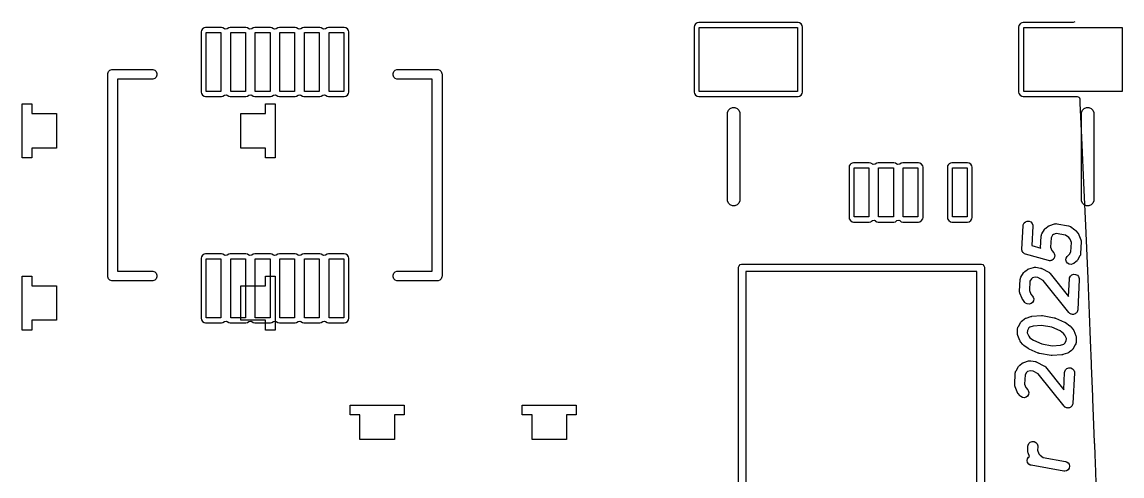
# Model space of a CAD drawing. Extents: x 121.6 to 171.8, y -137.8 to -68.
# Drawn here: x 149.42 to 171.8, y -107.86 to -98.64 of the extents above; entities that cross this region are included whole.
import ezdxf

# ---------------------------------------------------------------- set-up
doc = ezdxf.new("R2010")
doc.units = 0
doc.layers.add('BLACK', color=7, linetype='CONTINUOUS')

msp = doc.modelspace()

# ---------------------------------------------------------------- linework, layer by layer
at = {"layer": 'BLACK', "linetype": 'CONTINUOUS'}
for p, q in [((163.137351, -98.668585), (163.126102, -98.676102)), ((163.160006, -98.653447), (163.137351, -98.668585)), ((163.189904, -98.647501), (163.160006, -98.653447)), ((163.189908, -98.6475), (163.189904, -98.647501)), ((165.21009, -98.6475), (163.189908, -98.6475)), ((165.210095, -98.6475), (165.21009, -98.6475)), ((165.239993, -98.653447), (165.210095, -98.6475)), ((165.273898, -98.676102), (165.239993, -98.653447)), ((169.737351, -98.668585), (169.726102, -98.676102)), ((169.760006, -98.653447), (169.737351, -98.668585)), ((169.789904, -98.647501), (169.760006, -98.653447)), ((169.789908, -98.6475), (169.789904, -98.647501)), ((170.804788, -98.6475), (169.789908, -98.6475)), ((170.807585, -98.647422), (170.804788, -98.6475)), ((170.842065, -98.630823), (170.807585, -98.647422)), ((153.073447, -98.810007), (153.0675, -98.839905)), ((153.0675, -98.839905), (153.0675, -98.839906)), ((153.0675, -98.839906), (153.0675, -98.839908)), ((153.0675, -98.839908), (153.0675, -100.060091)), ((153.096102, -98.776102), (153.073447, -98.810007)), ((153.107351, -98.768585), (153.096102, -98.776102)), ((153.130006, -98.753447), (153.107351, -98.768585)), ((153.159904, -98.747501), (153.130006, -98.753447)), ((153.159908, -98.7475), (153.159904, -98.747501)), ((153.48009, -98.7475), (153.159908, -98.7475)), ((153.17, -100.05), (153.17, -98.85)), ((153.17, -98.85), (153.47, -98.85)), ((153.47, -98.85), (153.47, -100.05)), ((153.480095, -98.7475), (153.48009, -98.7475)), ((153.509993, -98.753447), (153.480095, -98.7475)), ((153.54222, -98.774981), (153.509993, -98.753447)), ((153.560245, -98.782447), (153.54222, -98.774981)), ((153.597778, -98.774981), (153.560245, -98.782447)), ((153.630004, -98.753447), (153.597778, -98.774981)), ((153.659904, -98.747501), (153.630004, -98.753447)), ((153.659908, -98.7475), (153.659904, -98.747501)), ((153.98009, -98.7475), (153.659908, -98.7475)), ((153.67, -100.05), (153.67, -98.85)), ((153.67, -98.85), (153.97, -98.85)), ((153.97, -98.85), (153.97, -100.05)), ((153.980095, -98.7475), (153.98009, -98.7475)), ((154.009993, -98.753447), (153.980095, -98.7475)), ((154.04222, -98.774981), (154.009993, -98.753447)), ((154.060245, -98.782447), (154.04222, -98.774981)), ((154.097778, -98.774981), (154.060245, -98.782447)), ((154.130004, -98.753447), (154.097778, -98.774981)), ((154.159904, -98.747501), (154.130004, -98.753447)), ((154.159908, -98.7475), (154.159904, -98.747501)), ((154.48009, -98.7475), (154.159908, -98.7475)), ((154.17, -100.05), (154.17, -98.85)), ((154.17, -98.85), (154.47, -98.85)), ((154.47, -98.85), (154.47, -100.05)), ((154.480095, -98.7475), (154.48009, -98.7475)), ((154.509993, -98.753447), (154.480095, -98.7475)), ((154.54222, -98.774981), (154.509993, -98.753447)), ((154.560245, -98.782447), (154.54222, -98.774981)), ((154.597778, -98.774981), (154.560245, -98.782447)), ((154.630004, -98.753447), (154.597778, -98.774981)), ((154.659904, -98.747501), (154.630004, -98.753447)), ((154.659908, -98.7475), (154.659904, -98.747501)), ((154.98009, -98.7475), (154.659908, -98.7475)), ((154.67, -100.05), (154.67, -98.85)), ((154.67, -98.85), (154.97, -98.85)), ((154.97, -98.85), (154.97, -100.05)), ((154.980095, -98.7475), (154.98009, -98.7475)), ((155.009993, -98.753447), (154.980095, -98.7475)), ((155.04222, -98.774981), (155.009993, -98.753447)), ((155.060245, -98.782447), (155.04222, -98.774981)), ((155.097778, -98.774981), (155.060245, -98.782447)), ((155.130004, -98.753447), (155.097778, -98.774981)), ((155.159904, -98.747501), (155.130004, -98.753447)), ((155.159908, -98.7475), (155.159904, -98.747501)), ((155.48009, -98.7475), (155.159908, -98.7475)), ((155.17, -100.05), (155.17, -98.85)), ((155.17, -98.85), (155.47, -98.85)), ((155.47, -98.85), (155.47, -100.05)), ((155.480095, -98.7475), (155.48009, -98.7475)), ((155.509993, -98.753447), (155.480095, -98.7475)), ((155.54222, -98.774981), (155.509993, -98.753447)), ((155.560245, -98.782447), (155.54222, -98.774981)), ((155.597778, -98.774981), (155.560245, -98.782447)), ((155.630004, -98.753447), (155.597778, -98.774981)), ((155.659904, -98.747501), (155.630004, -98.753447)), ((155.659908, -98.7475), (155.659904, -98.747501)), ((155.98009, -98.7475), (155.659908, -98.7475)), ((155.67, -100.05), (155.67, -98.85)), ((155.67, -98.85), (155.97, -98.85)), ((155.97, -98.85), (155.97, -100.05)), ((155.980095, -98.7475), (155.98009, -98.7475)), ((156.009993, -98.753447), (155.980095, -98.7475)), ((156.043898, -98.776102), (156.009993, -98.753447)), ((156.066553, -98.810007), (156.043898, -98.776102)), ((156.072499, -98.839906), (156.066553, -98.810007)), ((156.0725, -100.060095), (156.072499, -98.839906)), ((163.103447, -98.710007), (163.0975, -98.739905)), ((163.0975, -98.739905), (163.0975, -98.739906)), ((163.0975, -98.739906), (163.0975, -98.739908)), ((163.0975, -98.739908), (163.0975, -100.060091)), ((163.126102, -98.676102), (163.103447, -98.710007)), ((163.2, -100.05), (163.2, -98.75)), ((163.2, -98.75), (165.2, -98.75)), ((165.2, -98.75), (165.2, -100.05)), ((165.296553, -98.710007), (165.273898, -98.676102)), ((165.302499, -98.739906), (165.296553, -98.710007)), ((165.3025, -100.060095), (165.302499, -98.739906)), ((169.703447, -98.710007), (169.6975, -98.739905)), ((169.6975, -98.739905), (169.6975, -98.739906)), ((169.6975, -98.739906), (169.6975, -98.739908)), ((169.6975, -98.739908), (169.6975, -100.060091)), ((169.726102, -98.676102), (169.703447, -98.710007)), ((169.8, -100.05), (169.8, -98.75)), ((169.8, -98.75), (171.8, -98.75)), ((171.8, -98.75), (171.8, -100.05)), ((151.17, -99.75), (151.171921, -99.730491)), ((151.17, -103.8), (151.17, -99.75)), ((151.171921, -99.680491), (151.186853, -99.644443)), ((151.171921, -99.719509), (151.171921, -99.680491)), ((151.174195, -99.725), (151.171921, -99.719509)), ((151.171921, -99.730491), (151.174195, -99.725)), ((151.186853, -99.644443), (151.214443, -99.616853)), ((151.214443, -99.616853), (151.250491, -99.601921)), ((151.250491, -99.601921), (151.27, -99.6)), ((151.27, -99.6), (152.07, -99.6)), ((152.07, -99.6), (152.089509, -99.601921)), ((152.089509, -99.601921), (152.125557, -99.616853)), ((152.125557, -99.783147), (152.089509, -99.798079)), ((152.125557, -99.616853), (152.153147, -99.644443)), ((152.153147, -99.755557), (152.125557, -99.783147)), ((152.153147, -99.644443), (152.168079, -99.680491)), ((152.168079, -99.719509), (152.153147, -99.755557)), ((152.168079, -99.680491), (152.168079, -99.719509)), ((156.971921, -99.680491), (156.986853, -99.644443)), ((156.971921, -99.719509), (156.971921, -99.680491)), ((156.986853, -99.755557), (156.971921, -99.719509)), ((156.986853, -99.644443), (157.014443, -99.616853)), ((157.014443, -99.783147), (156.986853, -99.755557)), ((157.014443, -99.616853), (157.050491, -99.601921)), ((157.050491, -99.798079), (157.014443, -99.783147)), ((157.050491, -99.601921), (157.07, -99.6)), ((157.07, -99.6), (157.87, -99.6)), ((157.87, -99.6), (157.889509, -99.601921)), ((157.889509, -99.601921), (157.925557, -99.616853)), ((157.925557, -99.616853), (157.953147, -99.644443)), ((157.953147, -99.644443), (157.968079, -99.680491)), ((157.968079, -99.680491), (157.97, -99.7)), ((157.97, -99.7), (157.97, -103.8)), ((152.07, -99.8), (151.37, -99.8)), ((151.37, -99.8), (151.37, -103.7)), ((152.089509, -99.798079), (152.07, -99.8)), ((157.07, -99.8), (157.050491, -99.798079)), ((157.77, -99.8), (157.07, -99.8)), ((157.77, -103.7), (157.77, -99.8)), ((153.0675, -100.060091), (153.067501, -100.060094)), ((153.067501, -100.060094), (153.073447, -100.089993)), ((153.073447, -100.089993), (153.096102, -100.123898)), ((153.096102, -100.123898), (153.130007, -100.146553)), ((153.130007, -100.146553), (153.159905, -100.1525)), ((153.159905, -100.1525), (153.480094, -100.152499)), ((153.47, -100.05), (153.17, -100.05)), ((153.480094, -100.152499), (153.509993, -100.146553)), ((153.509993, -100.146553), (153.542222, -100.125017)), ((153.542222, -100.125017), (153.579753, -100.117551)), ((153.579753, -100.117551), (153.597776, -100.125017)), ((153.597776, -100.125017), (153.630007, -100.146553)), ((153.630007, -100.146553), (153.659905, -100.1525)), ((153.659905, -100.1525), (153.980094, -100.152499)), ((153.97, -100.05), (153.67, -100.05)), ((153.980094, -100.152499), (154.009993, -100.146553)), ((154.009993, -100.146553), (154.042222, -100.125017)), ((154.042222, -100.125017), (154.079753, -100.117551)), ((154.079753, -100.117551), (154.097776, -100.125017)), ((154.097776, -100.125017), (154.130007, -100.146553)), ((154.130007, -100.146553), (154.159905, -100.1525)), ((154.159905, -100.1525), (154.480094, -100.152499)), ((154.47, -100.05), (154.17, -100.05)), ((154.480094, -100.152499), (154.509993, -100.146553)), ((154.509993, -100.146553), (154.542222, -100.125017)), ((154.542222, -100.125017), (154.579753, -100.117551)), ((154.579753, -100.117551), (154.597776, -100.125017)), ((154.597776, -100.125017), (154.630007, -100.146553)), ((154.630007, -100.146553), (154.659905, -100.1525)), ((154.659905, -100.1525), (154.980094, -100.152499)), ((154.97, -100.05), (154.67, -100.05)), ((154.980094, -100.152499), (155.009993, -100.146553)), ((155.009993, -100.146553), (155.042222, -100.125017)), ((155.042222, -100.125017), (155.079753, -100.117551)), ((155.079753, -100.117551), (155.097776, -100.125017)), ((155.097776, -100.125017), (155.130007, -100.146553)), ((155.130007, -100.146553), (155.159905, -100.1525)), ((155.159905, -100.1525), (155.480094, -100.152499)), ((155.47, -100.05), (155.17, -100.05)), ((155.480094, -100.152499), (155.509993, -100.146553)), ((155.509993, -100.146553), (155.542222, -100.125017)), ((155.542222, -100.125017), (155.579753, -100.117551)), ((155.579753, -100.117551), (155.597776, -100.125017)), ((155.597776, -100.125017), (155.630007, -100.146553)), ((155.630007, -100.146553), (155.659905, -100.1525)), ((155.659905, -100.1525), (155.980094, -100.152499)), ((155.97, -100.05), (155.67, -100.05)), ((155.980094, -100.152499), (156.009993, -100.146553)), ((156.009993, -100.146553), (156.043898, -100.123898)), ((156.043898, -100.123898), (156.066553, -100.089993)), ((156.066553, -100.089993), (156.0725, -100.060095)), ((163.0975, -100.060091), (163.097501, -100.060094)), ((163.097501, -100.060094), (163.103447, -100.089993)), ((163.103447, -100.089993), (163.126102, -100.123898)), ((163.126102, -100.123898), (163.160007, -100.146553)), ((163.160007, -100.146553), (163.189905, -100.1525)), ((163.189905, -100.1525), (165.210094, -100.152499)), ((165.2, -100.05), (163.2, -100.05)), ((165.210094, -100.152499), (165.239993, -100.146553)), ((165.239993, -100.146553), (165.273898, -100.123898)), ((165.273898, -100.123898), (165.296553, -100.089993)), ((165.296553, -100.089993), (165.3025, -100.060095)), ((169.6975, -100.060091), (169.697501, -100.060094)), ((169.697501, -100.060094), (169.703447, -100.089993)), ((169.703447, -100.089993), (169.726102, -100.123898)), ((169.726102, -100.123898), (169.760007, -100.146553)), ((169.760007, -100.146553), (169.789905, -100.1525)), ((169.789905, -100.1525), (170.890249, -100.152499)), ((171.8, -100.05), (169.8, -100.05)), ((170.890249, -100.152499), (170.906825, -100.159365)), ((170.906825, -100.159365), (170.923749, -100.165381)), ((170.923749, -100.165381), (170.924338, -100.166619)), ((170.924338, -100.166619), (170.925604, -100.167144)), ((170.925604, -100.167144), (170.940184, -100.199941)), ((170.940184, -100.199941), (170.944559, -100.285334)), ((149.425, -101.4), (149.425, -100.3)), ((149.425, -100.3), (149.625, -100.3)), ((149.625, -100.3), (149.625, -100.5)), ((154.375, -100.5), (154.375, -100.3)), ((154.375, -100.3), (154.575, -100.3)), ((154.575, -100.3), (154.575, -101.4)), ((163.775439, -100.474224), (163.794402, -100.428443)), ((163.794402, -100.428443), (163.829442, -100.393403)), ((163.829442, -100.393403), (163.875223, -100.37444)), ((163.875223, -100.37444), (163.924775, -100.37444)), ((163.924775, -100.37444), (163.970556, -100.393403)), ((163.970556, -100.393403), (164.005596, -100.428443)), ((164.005596, -100.428443), (164.024559, -100.474224)), ((170.944559, -100.285334), (170.944565, -100.285462)), ((170.944565, -100.285462), (170.978577, -100.984595)), ((170.975439, -100.474224), (170.994402, -100.428443)), ((170.994402, -100.428443), (171.029442, -100.393403)), ((171.029442, -100.393403), (171.075223, -100.37444)), ((171.075223, -100.37444), (171.124775, -100.37444)), ((171.124775, -100.37444), (171.170556, -100.393403)), ((171.170556, -100.393403), (171.205596, -100.428443)), ((171.205596, -100.428443), (171.224559, -100.474224)), ((149.625, -100.5), (150.125, -100.5)), ((150.125, -100.5), (150.125, -101.2)), ((153.875, -101.2), (153.875, -100.5)), ((153.875, -100.5), (154.375, -100.5)), ((163.772999, -100.499), (163.775439, -100.474224)), ((163.772999, -102.247), (163.772999, -100.499)), ((164.024559, -100.474224), (164.026999, -100.499)), ((164.026999, -100.499), (164.026999, -102.247)), ((170.972999, -100.499), (170.975439, -100.474224)), ((170.973, -102.247), (170.972999, -100.499)), ((171.224559, -100.474224), (171.226999, -100.499)), ((171.226999, -100.499), (171.227, -102.247)), ((170.978577, -100.984595), (170.978585, -100.984773)), ((170.978585, -100.984773), (171.026874, -102.055935)), ((150.125, -101.2), (149.625, -101.2)), ((149.625, -101.2), (149.625, -101.4)), ((154.375, -101.2), (153.875, -101.2)), ((154.375, -101.4), (154.375, -101.2)), ((149.625, -101.4), (149.425, -101.4)), ((154.575, -101.4), (154.375, -101.4)), ((166.253447, -101.560007), (166.2475, -101.589905)), ((166.271789, -101.532556), (166.253447, -101.560007)), ((166.276101, -101.526103), (166.271789, -101.532556)), ((166.276104, -101.526101), (166.276101, -101.526103)), ((166.287351, -101.518585), (166.276104, -101.526101)), ((166.310006, -101.503447), (166.287351, -101.518585)), ((166.339904, -101.497501), (166.310006, -101.503447)), ((166.339908, -101.4975), (166.339904, -101.497501)), ((166.66009, -101.4975), (166.339908, -101.4975)), ((166.660095, -101.4975), (166.66009, -101.4975)), ((166.689993, -101.503447), (166.660095, -101.4975)), ((166.717571, -101.521874), (166.689993, -101.503447)), ((166.722222, -101.524982), (166.717571, -101.521874)), ((166.740246, -101.532447), (166.722222, -101.524982)), ((166.777779, -101.524981), (166.740246, -101.532447)), ((166.810003, -101.503448), (166.777779, -101.524981)), ((166.839903, -101.497502), (166.810003, -101.503448)), ((166.839907, -101.497501), (166.839903, -101.497502)), ((167.160089, -101.497501), (166.839907, -101.497501)), ((167.160094, -101.497501), (167.160089, -101.497501)), ((167.189992, -101.503448), (167.160094, -101.497501)), ((167.222218, -101.524981), (167.189992, -101.503448)), ((167.222219, -101.524982), (167.222218, -101.524981)), ((167.240244, -101.532448), (167.222219, -101.524982)), ((167.277777, -101.524982), (167.240244, -101.532448)), ((167.310004, -101.503447), (167.277777, -101.524982)), ((167.339904, -101.497501), (167.310004, -101.503447)), ((167.339908, -101.4975), (167.339904, -101.497501)), ((167.66009, -101.4975), (167.339908, -101.4975)), ((167.660095, -101.4975), (167.66009, -101.4975)), ((167.689993, -101.503447), (167.660095, -101.4975)), ((167.723898, -101.526102), (167.689993, -101.503447)), ((167.746553, -101.560007), (167.723898, -101.526102)), ((167.752499, -101.589905), (167.746553, -101.560007)), ((168.253447, -101.560007), (168.2475, -101.589905)), ((168.271789, -101.532556), (168.253447, -101.560007)), ((168.276101, -101.526103), (168.271789, -101.532556)), ((168.276104, -101.526101), (168.276101, -101.526103)), ((168.287351, -101.518585), (168.276104, -101.526101)), ((168.310006, -101.503447), (168.287351, -101.518585)), ((168.339904, -101.497501), (168.310006, -101.503447)), ((168.339908, -101.4975), (168.339904, -101.497501)), ((168.66009, -101.4975), (168.339908, -101.4975)), ((168.660095, -101.4975), (168.66009, -101.4975)), ((168.689993, -101.503447), (168.660095, -101.4975)), ((168.723898, -101.526102), (168.689993, -101.503447)), ((168.746553, -101.560007), (168.723898, -101.526102)), ((168.752499, -101.589906), (168.746553, -101.560007)), ((166.2475, -101.589905), (166.2475, -101.589906)), ((166.2475, -101.589906), (166.2475, -101.589908)), ((166.2475, -101.589908), (166.2475, -102.610091)), ((166.35, -102.6), (166.35, -101.6)), ((166.35, -101.6), (166.65, -101.6)), ((166.65, -101.6), (166.65, -102.6)), ((166.849999, -102.600001), (166.849999, -101.600001)), ((166.849999, -101.600001), (167.149999, -101.600001)), ((167.149999, -101.600001), (167.149999, -102.600001)), ((167.35, -102.6), (167.35, -101.6)), ((167.35, -101.6), (167.65, -101.6)), ((167.65, -101.6), (167.65, -102.6)), ((167.752499, -101.589906), (167.752499, -101.589905)), ((167.7525, -102.610095), (167.752499, -101.589906)), ((168.2475, -101.589905), (168.2475, -101.589906)), ((168.2475, -101.589906), (168.2475, -101.589908)), ((168.2475, -101.589908), (168.2475, -102.610091)), ((168.35, -102.6), (168.35, -101.6)), ((168.35, -101.6), (168.65, -101.6)), ((168.65, -101.6), (168.65, -102.6)), ((168.7525, -102.610095), (168.752499, -101.589906)), ((163.775439, -102.271776), (163.772999, -102.247)), ((164.026999, -102.247), (164.024559, -102.271776)), ((170.97544, -102.271776), (170.973, -102.247)), ((171.026874, -102.055935), (171.026875, -102.056022)), ((171.026875, -102.056022), (171.026878, -102.056022)), ((171.026878, -102.056022), (171.058088, -102.775735)), ((171.227, -102.247), (171.22456, -102.271776)), ((163.794402, -102.317557), (163.775439, -102.271776)), ((163.829442, -102.352597), (163.794402, -102.317557)), ((163.875223, -102.37156), (163.829442, -102.352597)), ((163.924775, -102.37156), (163.875223, -102.37156)), ((163.970556, -102.352597), (163.924775, -102.37156)), ((164.005596, -102.317557), (163.970556, -102.352597)), ((164.024559, -102.271776), (164.005596, -102.317557)), ((170.994403, -102.317557), (170.97544, -102.271776)), ((171.029443, -102.352597), (170.994403, -102.317557)), ((171.075224, -102.37156), (171.029443, -102.352597)), ((171.124776, -102.37156), (171.075224, -102.37156)), ((171.170557, -102.352597), (171.124776, -102.37156)), ((171.205597, -102.317557), (171.170557, -102.352597)), ((171.22456, -102.271776), (171.205597, -102.317557)), ((166.2475, -102.610091), (166.247501, -102.610094)), ((166.247501, -102.610094), (166.253447, -102.639993)), ((166.253447, -102.639993), (166.276102, -102.673898)), ((166.276102, -102.673898), (166.310007, -102.696553)), ((166.310007, -102.696553), (166.339905, -102.7025)), ((166.65, -102.6), (166.35, -102.6)), ((166.660094, -102.702499), (166.689993, -102.696553)), ((166.689993, -102.696553), (166.689994, -102.696552)), ((166.689994, -102.696552), (166.689995, -102.696552)), ((166.689995, -102.696552), (166.702085, -102.688472)), ((166.702085, -102.688472), (166.722219, -102.675019)), ((166.722219, -102.675019), (166.759751, -102.667552)), ((166.759751, -102.667552), (166.777777, -102.675019)), ((166.777777, -102.675019), (166.78104, -102.677199)), ((166.78104, -102.677199), (166.810006, -102.696554)), ((166.810006, -102.696554), (166.839904, -102.702501)), ((167.149999, -102.600001), (166.849999, -102.600001)), ((167.160093, -102.7025), (167.189992, -102.696554)), ((167.189992, -102.696554), (167.189993, -102.696553)), ((167.189993, -102.696553), (167.189994, -102.696553)), ((167.189994, -102.696553), (167.222219, -102.67502)), ((167.222219, -102.67502), (167.222221, -102.675018)), ((167.222221, -102.675018), (167.259753, -102.667551)), ((167.259753, -102.667551), (167.277776, -102.675017)), ((167.277776, -102.675017), (167.310007, -102.696553)), ((167.310007, -102.696553), (167.339905, -102.7025)), ((167.65, -102.6), (167.35, -102.6)), ((167.660094, -102.702499), (167.689993, -102.696553)), ((167.689993, -102.696553), (167.723898, -102.673898)), ((167.723898, -102.673898), (167.746553, -102.639993)), ((167.746553, -102.639993), (167.7525, -102.610095)), ((168.2475, -102.610091), (168.247501, -102.610094)), ((168.247501, -102.610094), (168.253447, -102.639993)), ((168.253447, -102.639993), (168.276102, -102.673898)), ((168.276102, -102.673898), (168.310007, -102.696553)), ((168.310007, -102.696553), (168.339905, -102.7025)), ((168.65, -102.6), (168.35, -102.6)), ((168.660094, -102.702499), (168.689993, -102.696553)), ((168.689993, -102.696553), (168.723898, -102.673898)), ((168.723898, -102.673898), (168.746553, -102.639993)), ((168.746553, -102.639993), (168.7525, -102.610095)), ((169.80699, -102.722445), (169.835986, -102.696337)), ((169.835986, -102.696337), (169.872766, -102.683312)), ((169.872766, -102.683312), (169.91173, -102.685354)), ((169.91173, -102.685354), (169.946947, -102.702152)), ((166.339905, -102.7025), (166.660094, -102.702499)), ((166.839904, -102.702501), (167.160093, -102.7025)), ((167.339905, -102.7025), (167.660094, -102.702499)), ((168.339905, -102.7025), (168.660094, -102.702499)), ((169.76233, -103.252582), (169.787252, -102.777044)), ((169.787252, -102.777044), (169.790191, -102.757662)), ((169.790191, -102.757662), (169.80699, -102.722445)), ((169.946947, -102.702152), (169.973056, -102.731148)), ((169.986978, -102.787511), (169.966242, -103.183159)), ((169.973056, -102.731148), (169.986081, -102.767928)), ((169.986081, -102.767928), (169.986978, -102.787511)), ((170.171925, -102.940818), (170.224152, -102.854147)), ((170.224152, -102.854147), (170.232867, -102.842452)), ((170.232867, -102.842452), (170.233834, -102.840731)), ((170.233834, -102.840731), (170.234943, -102.839666)), ((170.234943, -102.839666), (170.235866, -102.838429)), ((170.235866, -102.838429), (170.237459, -102.837252)), ((170.237459, -102.837252), (170.247981, -102.82716)), ((170.247981, -102.82716), (170.297715, -102.788042)), ((170.297715, -102.788042), (170.309784, -102.780333)), ((170.309784, -102.780333), (170.311352, -102.779016)), ((170.311352, -102.779016), (170.312857, -102.778371)), ((170.312857, -102.778371), (170.314236, -102.777491)), ((170.314236, -102.777491), (170.316205, -102.776937)), ((170.316205, -102.776937), (170.329373, -102.7713)), ((170.329373, -102.7713), (170.426351, -102.740619)), ((170.426351, -102.740619), (170.44553, -102.736565)), ((170.44553, -102.736565), (170.450087, -102.736959)), ((170.450087, -102.736959), (170.454551, -102.73598)), ((170.454551, -102.73598), (170.474094, -102.737518)), ((170.474094, -102.737518), (170.710305, -102.7797)), ((170.710305, -102.7797), (170.729172, -102.785021)), ((170.729172, -102.785021), (170.730947, -102.786157)), ((170.730947, -102.786157), (170.733009, -102.786615)), ((170.733009, -102.786615), (170.75009, -102.796233)), ((170.75009, -102.796233), (170.842083, -102.86066)), ((170.842083, -102.86066), (170.847099, -102.864964)), ((170.847099, -102.864964), (170.849153, -102.866096)), ((170.849153, -102.866096), (170.852894, -102.869936)), ((170.852894, -102.869936), (170.856961, -102.873425)), ((170.856961, -102.873425), (170.858219, -102.875401)), ((170.858219, -102.875401), (170.862833, -102.880136)), ((170.862833, -102.880136), (170.907583, -102.936126)), ((171.058088, -102.775735), (171.058092, -102.775839)), ((171.058092, -102.775839), (171.102601, -103.853953)), ((170.145252, -103.224966), (170.157713, -102.987198)), ((170.157713, -102.987198), (170.160652, -102.967816)), ((170.160652, -102.967816), (170.162768, -102.963378)), ((170.162768, -102.963378), (170.163501, -102.95852)), ((170.163501, -102.95852), (170.171925, -102.940818)), ((170.35613, -103.02263), (170.346147, -103.213111)), ((170.38601, -102.973045), (170.35613, -103.02263)), ((170.407054, -102.956493), (170.38601, -102.973045)), ((170.463186, -102.938734), (170.407054, -102.956493)), ((170.653429, -102.972707), (170.463186, -102.938734)), ((170.715578, -103.016233), (170.653429, -102.972707)), ((170.742337, -103.049714), (170.715578, -103.016233)), ((170.770693, -103.119192), (170.742337, -103.049714)), ((170.76071, -103.309673), (170.770693, -103.119192)), ((170.907583, -102.936126), (170.911241, -102.941756)), ((170.911241, -102.941756), (170.912904, -102.943437)), ((170.912904, -102.943437), (170.915377, -102.948122)), ((170.915377, -102.948122), (170.918263, -102.952565)), ((170.918263, -102.952565), (170.918919, -102.954835)), ((170.918919, -102.954835), (170.922054, -102.960774)), ((170.922054, -102.960774), (170.964312, -103.064318)), ((170.971589, -103.107338), (170.959128, -103.345107)), ((170.964312, -103.064318), (170.969905, -103.083106)), ((170.969905, -103.083106), (170.969892, -103.085497)), ((170.969892, -103.085497), (170.970692, -103.087755)), ((170.970692, -103.087755), (170.971589, -103.107338)), ((153.107351, -103.368585), (153.096102, -103.376102)), ((153.130006, -103.353447), (153.107351, -103.368585)), ((153.159904, -103.347501), (153.130006, -103.353447)), ((153.159908, -103.3475), (153.159904, -103.347501)), ((153.48009, -103.3475), (153.159908, -103.3475)), ((153.480095, -103.3475), (153.48009, -103.3475)), ((153.509993, -103.353447), (153.480095, -103.3475)), ((153.54222, -103.374981), (153.509993, -103.353447)), ((153.630004, -103.353447), (153.597778, -103.374981)), ((153.659904, -103.347501), (153.630004, -103.353447)), ((153.659908, -103.3475), (153.659904, -103.347501)), ((153.98009, -103.3475), (153.659908, -103.3475)), ((153.980095, -103.3475), (153.98009, -103.3475)), ((154.009993, -103.353447), (153.980095, -103.3475)), ((154.04222, -103.374981), (154.009993, -103.353447)), ((154.130004, -103.353447), (154.097778, -103.374981)), ((154.159904, -103.347501), (154.130004, -103.353447)), ((154.159908, -103.3475), (154.159904, -103.347501)), ((154.48009, -103.3475), (154.159908, -103.3475)), ((154.480095, -103.3475), (154.48009, -103.3475)), ((154.509993, -103.353447), (154.480095, -103.3475)), ((154.54222, -103.374981), (154.509993, -103.353447)), ((154.630004, -103.353447), (154.597778, -103.374981)), ((154.659904, -103.347501), (154.630004, -103.353447)), ((154.659908, -103.3475), (154.659904, -103.347501)), ((154.98009, -103.3475), (154.659908, -103.3475)), ((154.980095, -103.3475), (154.98009, -103.3475)), ((155.009993, -103.353447), (154.980095, -103.3475)), ((155.04222, -103.374981), (155.009993, -103.353447)), ((155.130004, -103.353447), (155.097778, -103.374981)), ((155.159904, -103.347501), (155.130004, -103.353447)), ((155.159908, -103.3475), (155.159904, -103.347501)), ((155.48009, -103.3475), (155.159908, -103.3475)), ((155.480095, -103.3475), (155.48009, -103.3475)), ((155.509993, -103.353447), (155.480095, -103.3475)), ((155.54222, -103.374981), (155.509993, -103.353447)), ((155.630004, -103.353447), (155.597778, -103.374981)), ((155.659904, -103.347501), (155.630004, -103.353447)), ((155.659908, -103.3475), (155.659904, -103.347501)), ((155.98009, -103.3475), (155.659908, -103.3475)), ((155.980095, -103.3475), (155.98009, -103.3475)), ((156.009993, -103.353447), (155.980095, -103.3475)), ((156.043898, -103.376102), (156.009993, -103.353447)), ((169.763227, -103.272165), (169.76233, -103.252582)), ((169.766102, -103.280285), (169.763227, -103.272165)), ((169.767125, -103.288833), (169.766102, -103.280285)), ((169.772551, -103.298495), (169.767125, -103.288833)), ((169.776252, -103.308945), (169.772551, -103.298495)), ((169.782013, -103.315343), (169.776252, -103.308945)), ((169.786231, -103.322853), (169.782013, -103.315343)), ((169.794946, -103.329706), (169.786231, -103.322853)), ((169.802361, -103.337941), (169.794946, -103.329706)), ((169.81013, -103.341647), (169.802361, -103.337941)), ((169.816902, -103.346972), (169.81013, -103.341647)), ((169.835166, -103.354094), (169.816902, -103.346972)), ((170.305096, -103.486012), (169.835166, -103.354094)), ((169.966242, -103.183159), (170.145643, -103.23352)), ((170.145643, -103.23352), (170.145252, -103.224966)), ((170.346147, -103.213111), (170.374503, -103.282589)), ((170.374503, -103.282589), (170.410238, -103.3273)), ((170.410238, -103.3273), (170.420918, -103.343739)), ((170.420918, -103.343739), (170.423189, -103.351592)), ((170.423189, -103.351592), (170.427191, -103.358717)), ((170.427191, -103.358717), (170.428559, -103.370155)), ((170.428559, -103.370155), (170.43176, -103.381221)), ((170.695482, -103.387062), (170.730831, -103.359258)), ((170.730831, -103.359258), (170.76071, -103.309673)), ((170.954072, -103.368925), (170.95334, -103.373784)), ((170.956189, -103.364488), (170.954072, -103.368925)), ((170.959128, -103.345107), (170.956189, -103.364488)), ((153.073447, -103.410007), (153.0675, -103.439905)), ((153.0675, -103.439905), (153.0675, -103.439906)), ((153.0675, -103.439906), (153.0675, -103.439908)), ((153.0675, -103.439908), (153.0675, -104.660091)), ((153.096102, -103.376102), (153.073447, -103.410007)), ((153.17, -104.65), (153.17, -103.45)), ((153.17, -103.45), (153.47, -103.45)), ((153.47, -103.45), (153.47, -104.65)), ((153.560245, -103.382447), (153.54222, -103.374981)), ((153.597778, -103.374981), (153.560245, -103.382447)), ((153.67, -104.65), (153.67, -103.45)), ((153.67, -103.45), (153.97, -103.45)), ((153.97, -103.45), (153.97, -104.65)), ((154.060245, -103.382447), (154.04222, -103.374981)), ((154.097778, -103.374981), (154.060245, -103.382447)), ((154.17, -104.65), (154.17, -103.45)), ((154.17, -103.45), (154.47, -103.45)), ((154.47, -103.45), (154.47, -104.65)), ((154.560245, -103.382447), (154.54222, -103.374981)), ((154.597778, -103.374981), (154.560245, -103.382447)), ((154.67, -104.65), (154.67, -103.45)), ((154.67, -103.45), (154.97, -103.45)), ((154.97, -103.45), (154.97, -104.65)), ((155.060245, -103.382447), (155.04222, -103.374981)), ((155.097778, -103.374981), (155.060245, -103.382447)), ((155.17, -104.65), (155.17, -103.45)), ((155.17, -103.45), (155.47, -103.45)), ((155.47, -103.45), (155.47, -104.65)), ((155.560245, -103.382447), (155.54222, -103.374981)), ((155.597778, -103.374981), (155.560245, -103.382447)), ((155.67, -104.65), (155.67, -103.45)), ((155.67, -103.45), (155.97, -103.45)), ((155.97, -103.45), (155.97, -104.65)), ((156.066553, -103.410007), (156.043898, -103.376102)), ((156.072499, -103.439906), (156.066553, -103.410007)), ((156.0725, -104.660095), (156.072499, -103.439906)), ((163.999564, -103.617535), (164.010942, -103.590067)), ((164.010942, -103.590067), (164.031966, -103.569043)), ((164.031966, -103.569043), (164.059434, -103.557665)), ((164.059434, -103.557665), (164.0743, -103.556201)), ((164.0743, -103.556201), (168.9257, -103.556201)), ((168.9257, -103.556201), (168.940566, -103.557665)), ((168.940566, -103.557665), (168.968034, -103.569043)), ((168.968034, -103.569043), (168.989058, -103.590067)), ((168.989058, -103.590067), (169.000436, -103.617535)), ((170.324398, -103.489436), (170.305096, -103.486012)), ((170.332516, -103.488464), (170.324398, -103.489436)), ((170.340636, -103.489371), (170.332516, -103.488464)), ((170.351701, -103.48617), (170.340636, -103.489371)), ((170.36314, -103.484802), (170.351701, -103.48617)), ((170.370264, -103.4808), (170.36314, -103.484802)), ((170.378118, -103.478529), (170.370264, -103.4808)), ((170.387118, -103.471335), (170.378118, -103.478529)), ((170.39716, -103.465696), (170.387118, -103.471335)), ((170.40221, -103.459273), (170.39716, -103.465696)), ((170.408597, -103.454169), (170.40221, -103.459273)), ((170.414158, -103.44408), (170.408597, -103.454169)), ((170.421279, -103.435025), (170.414158, -103.44408)), ((170.423488, -103.427153), (170.421279, -103.435025)), ((170.427433, -103.419998), (170.423488, -103.427153)), ((170.428709, -103.408555), (170.427433, -103.419998)), ((170.431825, -103.397459), (170.428709, -103.408555)), ((170.43176, -103.381221), (170.430853, -103.38934)), ((170.430853, -103.38934), (170.431825, -103.397459)), ((170.657604, -103.473398), (170.662233, -103.434655)), ((170.668153, -103.510963), (170.657604, -103.473398)), ((170.662233, -103.434655), (170.681335, -103.400633)), ((170.692275, -103.541631), (170.668153, -103.510963)), ((170.681335, -103.400633), (170.695482, -103.387062)), ((170.726297, -103.560733), (170.692275, -103.541631)), ((170.76504, -103.565362), (170.726297, -103.560733)), ((170.802605, -103.554813), (170.76504, -103.565362)), ((170.819126, -103.544262), (170.802605, -103.554813)), ((170.868861, -103.505144), (170.819126, -103.544262)), ((170.879382, -103.49505), (170.868861, -103.505144)), ((170.880975, -103.493875), (170.879382, -103.49505)), ((170.881896, -103.492637), (170.880975, -103.493875)), ((170.883007, -103.491573), (170.881896, -103.492637)), ((170.883973, -103.489851), (170.883007, -103.491573)), ((170.892689, -103.478157), (170.883973, -103.489851)), ((170.944917, -103.391485), (170.892689, -103.478157)), ((170.95334, -103.373784), (170.944917, -103.391485)), ((149.425, -104.9), (149.425, -103.8)), ((149.425, -103.8), (149.625, -103.8)), ((149.625, -103.8), (149.625, -104)), ((151.171921, -103.819509), (151.17, -103.8)), ((151.186853, -103.855557), (151.171921, -103.819509)), ((151.37, -103.7), (152.07, -103.7)), ((152.07, -103.7), (152.089509, -103.701921)), ((152.089509, -103.701921), (152.125557, -103.716853)), ((152.125557, -103.716853), (152.153147, -103.744443)), ((152.153147, -103.744443), (152.168079, -103.780491)), ((152.168079, -103.819509), (152.153147, -103.855557)), ((152.168079, -103.780491), (152.168079, -103.819509)), ((154.375, -104), (154.375, -103.8)), ((154.375, -103.8), (154.575, -103.8)), ((154.575, -103.8), (154.575, -104.9)), ((156.971921, -103.780491), (156.986853, -103.744443)), ((156.971921, -103.819509), (156.971921, -103.780491)), ((156.986853, -103.855557), (156.971921, -103.819509)), ((156.986853, -103.744443), (157.014443, -103.716853)), ((157.014443, -103.716853), (157.050491, -103.701921)), ((157.050491, -103.701921), (157.07, -103.7)), ((157.07, -103.7), (157.77, -103.7)), ((157.968079, -103.819509), (157.953147, -103.855557)), ((157.97, -103.8), (157.968079, -103.819509)), ((163.9981, -103.632401), (163.999564, -103.617535)), ((163.9981, -118.478837), (163.9981, -103.632401)), ((168.8495, -103.708601), (164.1505, -103.708601)), ((164.1505, -103.708601), (164.1505, -119.482)), ((168.8495, -119.482), (168.8495, -103.708601)), ((169.000436, -103.617535), (169.0019, -103.632401)), ((169.0019, -103.632401), (169.0019, -119.482)), ((169.744143, -103.824402), (169.79637, -103.737731)), ((169.79637, -103.737731), (169.805087, -103.726034)), ((169.805087, -103.726034), (169.806053, -103.724314)), ((169.806053, -103.724314), (169.807162, -103.723249)), ((169.807162, -103.723249), (169.808084, -103.722013)), ((169.808084, -103.722013), (169.809676, -103.720837)), ((169.809676, -103.720837), (169.820199, -103.710743)), ((169.820199, -103.710743), (169.869933, -103.671626)), ((169.869933, -103.671626), (169.882005, -103.663916)), ((169.882005, -103.663916), (169.88357, -103.662601)), ((169.88357, -103.662601), (169.885073, -103.661957)), ((169.885073, -103.661957), (169.886455, -103.661075)), ((169.886455, -103.661075), (169.888427, -103.660521)), ((169.888427, -103.660521), (169.901591, -103.654885)), ((169.901591, -103.654885), (169.998569, -103.624204)), ((169.998569, -103.624204), (170.017748, -103.62015)), ((170.017748, -103.62015), (170.022305, -103.620544)), ((170.022305, -103.620544), (170.026769, -103.619565)), ((170.026769, -103.619565), (170.046312, -103.621103)), ((170.046312, -103.621103), (170.140797, -103.637976)), ((170.140797, -103.637976), (170.148837, -103.640243)), ((170.148837, -103.640243), (170.151407, -103.640474)), ((170.151407, -103.640474), (170.155457, -103.64211)), ((170.155457, -103.64211), (170.159664, -103.643297)), ((170.159664, -103.643297), (170.161837, -103.644688)), ((170.161837, -103.644688), (170.169583, -103.647818)), ((170.169583, -103.647818), (170.308817, -103.720681)), ((170.308817, -103.720681), (170.325212, -103.731428)), ((170.325212, -103.731428), (170.32592, -103.732275)), ((170.32592, -103.732275), (170.326886, -103.732808)), ((170.326886, -103.732808), (170.340566, -103.746848)), ((170.340566, -103.746848), (170.713354, -104.213271)), ((170.734927, -103.83835), (170.751726, -103.803133)), ((170.751726, -103.803133), (170.780722, -103.777025)), ((170.780722, -103.777025), (170.817502, -103.764)), ((170.817502, -103.764), (170.856466, -103.766042)), ((170.856466, -103.766042), (170.891683, -103.78284)), ((170.891683, -103.78284), (170.917792, -103.811836)), ((170.917792, -103.811836), (170.930817, -103.848616)), ((149.625, -104), (150.125, -104)), ((150.125, -104), (150.125, -104.7)), ((151.214443, -103.883147), (151.186853, -103.855557)), ((151.250491, -103.898079), (151.214443, -103.883147)), ((151.27, -103.9), (151.250491, -103.898079)), ((151.289509, -103.898079), (151.27, -103.9)), ((151.295, -103.895804), (151.289509, -103.898079)), ((151.300491, -103.898079), (151.295, -103.895804)), ((151.32, -103.9), (151.300491, -103.898079)), ((152.07, -103.9), (151.32, -103.9)), ((152.089509, -103.898079), (152.07, -103.9)), ((152.125557, -103.883147), (152.089509, -103.898079)), ((152.153147, -103.855557), (152.125557, -103.883147)), ((153.875, -104.7), (153.875, -104)), ((153.875, -104), (154.375, -104)), ((157.014443, -103.883147), (156.986853, -103.855557)), ((157.050491, -103.898079), (157.014443, -103.883147)), ((157.07, -103.9), (157.050491, -103.898079)), ((157.87, -103.9), (157.07, -103.9)), ((157.889509, -103.898079), (157.87, -103.9)), ((157.925557, -103.883147), (157.889509, -103.898079)), ((157.953147, -103.855557), (157.925557, -103.883147)), ((169.71747, -104.10855), (169.729931, -103.870782)), ((169.729931, -103.870782), (169.73287, -103.8514)), ((169.73287, -103.8514), (169.734986, -103.846962)), ((169.734986, -103.846962), (169.735719, -103.842104)), ((169.735719, -103.842104), (169.744143, -103.824402)), ((169.928348, -103.906214), (169.918365, -104.096695)), ((169.958227, -103.856631), (169.928348, -103.906214)), ((169.979271, -103.840079), (169.958227, -103.856631)), ((170.035404, -103.82232), (169.979271, -103.840079)), ((170.090488, -103.832156), (170.035404, -103.82232)), ((170.197459, -103.888136), (170.090488, -103.832156)), ((170.721337, -104.543598), (170.197459, -103.888136)), ((170.713354, -104.213271), (170.731988, -103.857732)), ((170.731988, -103.857732), (170.734927, -103.83835)), ((170.931714, -103.868199), (170.899315, -104.486398)), ((170.930817, -103.848616), (170.931714, -103.868199)), ((171.102601, -103.853953), (171.102601, -103.853994)), ((171.102601, -103.853994), (171.102603, -103.853994)), ((171.102603, -103.853994), (171.131377, -104.564974)), ((169.718367, -104.128133), (169.71747, -104.10855)), ((169.719166, -104.13039), (169.718367, -104.128133)), ((169.719154, -104.132781), (169.719166, -104.13039)), ((169.724747, -104.15157), (169.719154, -104.132781)), ((169.767005, -104.255114), (169.724747, -104.15157)), ((169.770139, -104.261052), (169.767005, -104.255114)), ((169.770796, -104.263323), (169.770139, -104.261052)), ((169.773681, -104.267765), (169.770796, -104.263323)), ((169.918365, -104.096695), (169.946721, -104.166173)), ((169.946721, -104.166173), (169.982456, -104.210884)), ((169.982456, -104.210884), (169.993136, -104.227323)), ((169.993136, -104.227323), (170.003978, -104.264805)), ((170.003978, -104.264805), (169.999651, -104.303582)), ((169.776155, -104.272451), (169.773681, -104.267765)), ((169.777817, -104.274131), (169.776155, -104.272451)), ((169.781476, -104.279762), (169.777817, -104.274131)), ((169.826226, -104.335752), (169.781476, -104.279762)), ((169.839906, -104.349792), (169.826226, -104.335752)), ((169.874077, -104.368628), (169.839906, -104.349792)), ((169.912854, -104.372955), (169.874077, -104.368628)), ((169.950336, -104.362113), (169.912854, -104.372955)), ((169.980815, -104.337753), (169.950336, -104.362113)), ((169.999651, -104.303582), (169.980815, -104.337753)), ((170.899315, -104.486398), (170.896376, -104.505779)), ((150.125, -104.7), (149.625, -104.7)), ((149.625, -104.7), (149.625, -104.9)), ((153.0675, -104.660091), (153.067501, -104.660094)), ((153.067501, -104.660094), (153.073447, -104.689993)), ((153.073447, -104.689993), (153.096102, -104.723898)), ((153.47, -104.65), (153.17, -104.65)), ((153.97, -104.65), (153.67, -104.65)), ((154.375, -104.7), (153.875, -104.7)), ((154.47, -104.65), (154.17, -104.65)), ((154.375, -104.9), (154.375, -104.7)), ((154.97, -104.65), (154.67, -104.65)), ((155.47, -104.65), (155.17, -104.65)), ((155.97, -104.65), (155.67, -104.65)), ((156.043898, -104.723898), (156.066553, -104.689993)), ((156.066553, -104.689993), (156.0725, -104.660095)), ((169.757341, -104.719466), (169.767863, -104.709374)), ((169.767863, -104.709374), (169.817597, -104.670256)), ((169.817597, -104.670256), (169.829666, -104.662547)), ((169.829666, -104.662547), (169.831234, -104.66123)), ((169.831234, -104.66123), (169.832739, -104.660585)), ((169.832739, -104.660585), (169.834118, -104.659705)), ((169.834118, -104.659705), (169.836087, -104.659151)), ((169.836087, -104.659151), (169.849255, -104.653514)), ((169.849255, -104.653514), (169.946233, -104.622833)), ((169.946233, -104.622833), (169.948817, -104.622286)), ((169.948817, -104.622286), (169.949882, -104.621753)), ((169.949882, -104.621753), (169.957678, -104.620413)), ((169.957678, -104.620413), (169.965412, -104.618779)), ((169.965412, -104.618779), (169.966597, -104.618881)), ((169.966597, -104.618881), (169.969203, -104.618434)), ((169.969203, -104.618434), (170.160664, -104.604626)), ((170.160664, -104.604626), (170.164359, -104.604722)), ((170.164359, -104.604722), (170.165894, -104.604386)), ((170.165894, -104.604386), (170.17307, -104.60495)), ((170.17307, -104.60495), (170.18026, -104.605139)), ((170.18026, -104.605139), (170.181749, -104.605633)), ((170.181749, -104.605633), (170.185437, -104.605924)), ((170.185437, -104.605924), (170.421649, -104.648106)), ((170.421649, -104.648106), (170.424195, -104.648824)), ((170.424195, -104.648824), (170.425383, -104.648846)), ((170.425383, -104.648846), (170.432908, -104.651281)), ((170.432908, -104.651281), (170.440516, -104.653427)), ((170.440516, -104.653427), (170.441515, -104.654067)), ((170.441515, -104.654067), (170.444034, -104.654882)), ((170.444034, -104.654882), (170.630511, -104.736182)), ((170.735018, -104.557638), (170.721337, -104.543598)), ((170.737626, -104.559075), (170.735018, -104.557638)), ((170.739619, -104.561289), (170.737626, -104.559075)), ((170.754625, -104.568447), (170.739619, -104.561289)), ((170.769188, -104.576475), (170.754625, -104.568447)), ((170.772147, -104.576805), (170.769188, -104.576475)), ((170.774837, -104.578088), (170.772147, -104.576805)), ((170.791451, -104.578958), (170.774837, -104.578088)), ((170.807965, -104.580801), (170.791451, -104.578958)), ((170.810824, -104.579973), (170.807965, -104.580801)), ((170.813801, -104.58013), (170.810824, -104.579973)), ((170.829479, -104.574577), (170.813801, -104.58013)), ((170.845447, -104.569959), (170.829479, -104.574577)), ((170.847774, -104.568098), (170.845447, -104.569959)), ((170.850581, -104.567105), (170.847774, -104.568098)), ((170.86293, -104.555985), (170.850581, -104.567105)), ((170.875926, -104.545599), (170.86293, -104.555985)), ((170.877364, -104.542988), (170.875926, -104.545599)), ((170.879577, -104.540997), (170.877364, -104.542988)), ((170.886731, -104.525997), (170.879577, -104.540997)), ((170.894763, -104.511429), (170.886731, -104.525997)), ((170.895093, -104.508468), (170.894763, -104.511429)), ((170.896376, -104.505779), (170.895093, -104.508468)), ((171.131377, -104.564974), (171.131378, -104.565003)), ((171.131378, -104.565003), (171.152934, -105.105429)), ((149.625, -104.9), (149.425, -104.9)), ((153.096102, -104.723898), (153.130007, -104.746553)), ((153.130007, -104.746553), (153.159905, -104.7525)), ((153.159905, -104.7525), (153.480094, -104.752499)), ((153.480094, -104.752499), (153.509993, -104.746553)), ((153.509993, -104.746553), (153.542222, -104.725017)), ((153.542222, -104.725017), (153.579753, -104.717551)), ((153.579753, -104.717551), (153.597776, -104.725017)), ((153.597776, -104.725017), (153.630007, -104.746553)), ((153.630007, -104.746553), (153.659905, -104.7525)), ((153.659905, -104.7525), (153.980094, -104.752499)), ((153.980094, -104.752499), (154.009993, -104.746553)), ((154.009993, -104.746553), (154.042222, -104.725017)), ((154.042222, -104.725017), (154.079753, -104.717551)), ((154.079753, -104.717551), (154.097776, -104.725017)), ((154.097776, -104.725017), (154.130007, -104.746553)), ((154.130007, -104.746553), (154.159905, -104.7525)), ((154.159905, -104.7525), (154.480094, -104.752499)), ((154.575, -104.9), (154.375, -104.9)), ((154.480094, -104.752499), (154.509993, -104.746553)), ((154.509993, -104.746553), (154.542222, -104.725017)), ((154.542222, -104.725017), (154.579753, -104.717551)), ((154.579753, -104.717551), (154.597776, -104.725017)), ((154.597776, -104.725017), (154.630007, -104.746553)), ((154.630007, -104.746553), (154.659905, -104.7525)), ((154.659905, -104.7525), (154.980094, -104.752499)), ((154.980094, -104.752499), (155.009993, -104.746553)), ((155.009993, -104.746553), (155.042222, -104.725017)), ((155.042222, -104.725017), (155.079753, -104.717551)), ((155.079753, -104.717551), (155.097776, -104.725017)), ((155.097776, -104.725017), (155.130007, -104.746553)), ((155.130007, -104.746553), (155.159905, -104.7525)), ((155.159905, -104.7525), (155.480094, -104.752499)), ((155.480094, -104.752499), (155.509993, -104.746553)), ((155.509993, -104.746553), (155.542222, -104.725017)), ((155.542222, -104.725017), (155.579753, -104.717551)), ((155.579753, -104.717551), (155.597776, -104.725017)), ((155.597776, -104.725017), (155.630007, -104.746553)), ((155.630007, -104.746553), (155.659905, -104.7525)), ((155.659905, -104.7525), (155.980094, -104.752499)), ((155.980094, -104.752499), (156.009993, -104.746553)), ((156.009993, -104.746553), (156.043898, -104.723898)), ((169.672611, -104.96452), (169.677595, -104.869411)), ((169.677595, -104.869411), (169.680534, -104.85003)), ((169.680534, -104.85003), (169.68265, -104.845592)), ((169.68265, -104.845592), (169.683383, -104.840734)), ((169.683383, -104.840734), (169.691807, -104.823032)), ((169.691807, -104.823032), (169.744034, -104.736361)), ((169.744034, -104.736361), (169.752749, -104.724666)), ((169.752749, -104.724666), (169.753716, -104.722945)), ((169.753716, -104.722945), (169.754825, -104.72188)), ((169.754825, -104.72188), (169.755748, -104.720643)), ((169.755748, -104.720643), (169.757341, -104.719466)), ((169.876012, -104.904844), (169.873506, -104.952663)), ((169.905892, -104.855259), (169.876012, -104.904844)), ((169.926936, -104.838707), (169.905892, -104.855259)), ((169.995332, -104.817069), (169.926936, -104.838707)), ((170.162581, -104.805007), (169.995332, -104.817069)), ((170.374897, -104.842921), (170.162581, -104.805007)), ((170.541393, -104.91551), (170.374897, -104.842921)), ((170.613397, -104.965938), (170.541393, -104.91551)), ((170.630511, -104.736182), (170.630714, -104.736295)), ((170.630714, -104.736295), (170.630829, -104.736321)), ((170.630829, -104.736321), (170.639233, -104.741053)), ((170.639233, -104.741053), (170.647626, -104.74574)), ((170.647626, -104.74574), (170.647707, -104.745824)), ((170.647707, -104.745824), (170.647911, -104.745939)), ((170.647911, -104.745939), (170.739903, -104.810365)), ((170.739903, -104.810365), (170.744922, -104.814671)), ((170.744922, -104.814671), (170.746973, -104.815802)), ((170.746973, -104.815802), (170.75071, -104.819637)), ((170.75071, -104.819637), (170.754781, -104.82313)), ((170.754781, -104.82313), (170.75604, -104.825107)), ((170.75604, -104.825107), (170.760654, -104.829842)), ((170.760654, -104.829842), (170.805404, -104.885833)), ((170.805404, -104.885833), (170.809062, -104.891463)), ((170.809062, -104.891463), (170.810724, -104.893143)), ((170.810724, -104.893143), (170.813195, -104.897826)), ((170.813195, -104.897826), (170.816084, -104.902272)), ((170.816084, -104.902272), (170.816741, -104.904543)), ((170.816741, -104.904543), (170.819874, -104.91048)), ((170.819874, -104.91048), (170.862132, -105.014024)), ((169.673508, -104.984103), (169.672611, -104.96452)), ((169.674307, -104.98636), (169.673508, -104.984103)), ((169.674295, -104.98875), (169.674307, -104.98636)), ((169.679888, -105.007539), (169.674295, -104.98875)), ((169.722146, -105.111083), (169.679888, -105.007539)), ((169.72528, -105.117021), (169.722146, -105.111083)), ((169.725937, -105.119292), (169.72528, -105.117021)), ((169.728822, -105.123734), (169.725937, -105.119292)), ((169.731296, -105.12842), (169.728822, -105.123734)), ((169.732958, -105.1301), (169.731296, -105.12842)), ((169.736617, -105.135731), (169.732958, -105.1301)), ((169.781367, -105.191721), (169.736617, -105.135731)), ((169.873506, -104.952663), (169.901862, -105.022142)), ((169.901862, -105.022142), (169.928621, -105.055623)), ((169.928621, -105.055623), (170.000626, -105.106051)), ((170.000626, -105.106051), (170.167121, -105.178639)), ((170.640157, -104.99942), (170.613397, -104.965938)), ((170.636128, -105.166301), (170.666007, -105.116717)), ((170.668513, -105.068898), (170.640157, -104.99942)), ((170.666007, -105.116717), (170.668513, -105.068898)), ((170.864425, -105.15215), (170.861486, -105.171532)), ((170.862132, -105.014024), (170.867725, -105.032812)), ((170.869409, -105.057043), (170.864425, -105.15215)), ((170.867725, -105.032812), (170.867712, -105.035202)), ((170.867712, -105.035202), (170.868512, -105.03746)), ((170.868512, -105.03746), (170.869409, -105.057043)), ((171.152934, -105.105429), (171.152934, -105.105439)), ((171.152934, -105.105439), (171.171852, -105.579803)), ((169.78598, -105.196455), (169.781367, -105.191721)), ((169.787239, -105.198432), (169.78598, -105.196455)), ((169.791305, -105.20192), (169.787239, -105.198432)), ((169.795047, -105.205761), (169.791305, -105.20192)), ((169.7971, -105.206892), (169.795047, -105.205761)), ((169.802117, -105.211197), (169.7971, -105.206892)), ((169.894109, -105.275623), (169.802117, -105.211197)), ((169.894312, -105.275737), (169.894109, -105.275623)), ((169.894394, -105.275822), (169.894312, -105.275737)), ((169.902786, -105.280508), (169.894394, -105.275822)), ((169.911191, -105.285241), (169.902786, -105.280508)), ((169.911305, -105.285266), (169.911191, -105.285241)), ((169.911509, -105.28538), (169.911305, -105.285266)), ((170.097986, -105.36668), (169.911509, -105.28538)), ((170.100504, -105.367494), (170.097986, -105.36668)), ((170.101504, -105.368135), (170.100504, -105.367494)), ((170.109111, -105.37028), (170.101504, -105.368135)), ((170.116637, -105.372716), (170.109111, -105.37028)), ((170.117824, -105.372737), (170.116637, -105.372716)), ((170.120371, -105.373456), (170.117824, -105.372737)), ((170.356583, -105.415638), (170.120371, -105.373456)), ((170.167121, -105.178639), (170.379437, -105.216554)), ((170.379437, -105.216554), (170.546687, -105.204492)), ((170.546687, -105.204492), (170.615082, -105.182854)), ((170.692764, -105.368048), (170.595788, -105.398729)), ((170.615082, -105.182854), (170.636128, -105.166301)), ((170.705927, -105.362411), (170.692764, -105.368048)), ((170.7079, -105.361858), (170.705927, -105.362411)), ((170.709281, -105.360975), (170.7079, -105.361858)), ((170.710785, -105.360332), (170.709281, -105.360975)), ((170.712349, -105.359016), (170.710785, -105.360332)), ((170.724422, -105.351307), (170.712349, -105.359016)), ((170.774156, -105.312189), (170.724422, -105.351307)), ((170.784678, -105.302095), (170.774156, -105.312189)), ((170.786272, -105.300919), (170.784678, -105.302095)), ((170.787194, -105.299681), (170.786272, -105.300919)), ((170.788303, -105.298618), (170.787194, -105.299681)), ((170.789268, -105.296897), (170.788303, -105.298618)), ((170.797986, -105.285201), (170.789268, -105.296897)), ((170.850214, -105.198529), (170.797986, -105.285201)), ((170.858637, -105.180828), (170.850214, -105.198529)), ((170.859369, -105.175969), (170.858637, -105.180828)), ((170.861486, -105.171532), (170.859369, -105.175969)), ((169.720511, -105.612895), (169.770246, -105.573778)), ((169.770246, -105.573778), (169.782313, -105.566071)), ((169.782313, -105.566071), (169.783883, -105.564752)), ((169.783883, -105.564752), (169.785391, -105.564106)), ((169.785391, -105.564106), (169.786768, -105.563227)), ((169.786768, -105.563227), (169.788734, -105.562674)), ((169.788734, -105.562674), (169.801904, -105.557036)), ((169.801904, -105.557036), (169.898882, -105.526355)), ((169.898882, -105.526355), (169.918061, -105.522301)), ((169.918061, -105.522301), (169.922618, -105.522695)), ((169.922618, -105.522695), (169.927082, -105.521716)), ((169.927082, -105.521716), (169.946625, -105.523254)), ((169.946625, -105.523254), (170.041109, -105.540127)), ((170.041109, -105.540127), (170.04915, -105.542394)), ((170.04915, -105.542394), (170.051719, -105.542625)), ((170.051719, -105.542625), (170.055768, -105.544261)), ((170.055768, -105.544261), (170.059977, -105.545448)), ((170.059977, -105.545448), (170.062152, -105.54684)), ((170.062152, -105.54684), (170.069895, -105.549969)), ((170.069895, -105.549969), (170.20913, -105.622832)), ((170.360269, -105.415928), (170.356583, -105.415638)), ((170.361759, -105.416423), (170.360269, -105.415928)), ((170.368948, -105.416611), (170.361759, -105.416423)), ((170.376125, -105.417176), (170.368948, -105.416611)), ((170.377659, -105.416839), (170.376125, -105.417176)), ((170.381355, -105.416936), (170.377659, -105.416839)), ((170.572817, -105.403128), (170.381355, -105.416936)), ((170.575426, -105.402679), (170.572817, -105.403128)), ((170.576608, -105.402782), (170.575426, -105.402679)), ((170.584331, -105.401149), (170.576608, -105.402782)), ((170.592137, -105.399809), (170.584331, -105.401149)), ((170.5932, -105.399275), (170.592137, -105.399809)), ((170.595788, -105.398729), (170.5932, -105.399275)), ((171.171852, -105.579803), (171.171932, -105.581809)), ((171.171932, -105.581809), (171.172442, -105.594581)), ((171.172442, -105.594581), (171.172442, -105.594584)), ((171.172442, -105.594584), (171.173697, -105.626053)), ((169.617783, -106.010702), (169.630244, -105.772934)), ((169.630244, -105.772934), (169.633183, -105.753552)), ((169.633183, -105.753552), (169.635299, -105.749114)), ((169.635299, -105.749114), (169.636032, -105.744256)), ((169.636032, -105.744256), (169.644455, -105.726555)), ((169.644455, -105.726555), (169.696681, -105.639884)), ((169.696681, -105.639884), (169.705397, -105.628189)), ((169.705397, -105.628189), (169.706365, -105.626466)), ((169.706365, -105.626466), (169.707476, -105.625399)), ((169.707476, -105.625399), (169.708396, -105.624166)), ((169.708396, -105.624166), (169.709984, -105.622993)), ((169.709984, -105.622993), (169.720511, -105.612895)), ((169.828661, -105.808366), (169.818678, -105.998847)), ((169.858539, -105.758782), (169.828661, -105.808366)), ((169.879584, -105.74223), (169.858539, -105.758782)), ((169.935717, -105.724471), (169.879584, -105.74223)), ((169.9908, -105.734307), (169.935717, -105.724471)), ((170.097771, -105.790286), (169.9908, -105.734307)), ((170.621649, -106.445749), (170.097771, -105.790286)), ((170.20913, -105.622832), (170.225525, -105.633579)), ((170.225525, -105.633579), (170.226233, -105.634426)), ((170.226233, -105.634426), (170.227199, -105.634959)), ((170.227199, -105.634959), (170.24088, -105.648999)), ((170.24088, -105.648999), (170.613667, -106.115422)), ((170.613667, -106.115422), (170.6323, -105.759883)), ((170.6323, -105.759883), (170.635239, -105.740501)), ((170.635239, -105.740501), (170.652038, -105.705284)), ((170.652038, -105.705284), (170.681034, -105.679176)), ((170.681034, -105.679176), (170.717814, -105.666151)), ((170.717814, -105.666151), (170.756778, -105.668193)), ((170.756778, -105.668193), (170.791995, -105.684991)), ((170.791995, -105.684991), (170.818104, -105.713987)), ((170.832026, -105.77035), (170.799628, -106.38855)), ((170.818104, -105.713987), (170.831129, -105.750767)), ((170.831129, -105.750767), (170.832026, -105.77035)), ((171.173697, -105.626053), (171.1737, -105.626073)), ((171.1737, -105.626073), (171.198662, -106.250836)), ((169.61868, -106.030285), (169.617783, -106.010702)), ((169.619479, -106.032542), (169.61868, -106.030285)), ((169.619467, -106.034933), (169.619479, -106.032542)), ((169.62506, -106.053722), (169.619467, -106.034933)), ((169.667318, -106.157266), (169.62506, -106.053722)), ((169.818678, -105.998847), (169.847034, -106.068325)), ((169.670452, -106.163204), (169.667318, -106.157266)), ((169.671109, -106.165475), (169.670452, -106.163204)), ((169.673994, -106.169917), (169.671109, -106.165475)), ((169.676468, -106.174603), (169.673994, -106.169917)), ((169.67813, -106.176283), (169.676468, -106.174603)), ((169.681789, -106.181914), (169.67813, -106.176283)), ((169.726539, -106.237904), (169.681789, -106.181914)), ((169.740219, -106.251944), (169.726539, -106.237904)), ((169.77439, -106.27078), (169.740219, -106.251944)), ((169.813167, -106.275107), (169.77439, -106.27078)), ((169.850649, -106.264265), (169.813167, -106.275107)), ((169.847034, -106.068325), (169.882769, -106.113036)), ((169.881128, -106.239905), (169.850649, -106.264265)), ((169.899964, -106.205734), (169.881128, -106.239905)), ((169.882769, -106.113036), (169.893449, -106.129475)), ((169.893449, -106.129475), (169.904291, -106.166957)), ((169.904291, -106.166957), (169.899964, -106.205734)), ((171.198662, -106.250836), (171.198647, -106.250879)), ((171.198647, -106.250879), (171.199462, -106.270862)), ((171.199462, -106.270862), (171.200443, -106.295396)), ((156.1, -106.625), (156.1, -106.425)), ((156.1, -106.425), (157.2, -106.425)), ((157.2, -106.425), (157.2, -106.625)), ((159.6, -106.625), (159.6, -106.425)), ((159.6, -106.425), (160.7, -106.425)), ((160.7, -106.425), (160.7, -106.625)), ((170.63533, -106.45979), (170.621649, -106.445749)), ((170.637942, -106.461229), (170.63533, -106.45979)), ((170.639933, -106.463441), (170.637942, -106.461229)), ((170.654935, -106.470597), (170.639933, -106.463441)), ((170.6695, -106.478626), (170.654935, -106.470597)), ((170.672458, -106.478956), (170.6695, -106.478626)), ((170.67515, -106.48024), (170.672458, -106.478956)), ((170.69177, -106.481111), (170.67515, -106.48024)), ((170.708278, -106.482953), (170.69177, -106.481111)), ((170.711137, -106.482125), (170.708278, -106.482953)), ((170.714114, -106.482282), (170.711137, -106.482125)), ((170.729794, -106.476728), (170.714114, -106.482282)), ((170.745759, -106.472111), (170.729794, -106.476728)), ((170.748085, -106.470251), (170.745759, -106.472111)), ((170.750894, -106.469257), (170.748085, -106.470251)), ((170.763248, -106.458132), (170.750894, -106.469257)), ((170.776239, -106.44775), (170.763248, -106.458132)), ((170.777677, -106.445139), (170.776239, -106.44775)), ((170.77989, -106.443148), (170.777677, -106.445139)), ((170.787049, -106.428138), (170.77989, -106.443148)), ((170.795075, -106.41358), (170.787049, -106.428138)), ((170.795404, -106.410622), (170.795075, -106.41358)), ((170.796689, -106.407931), (170.795404, -106.410622)), ((170.799628, -106.38855), (170.796689, -106.407931)), ((171.200443, -106.295396), (171.200471, -106.295604)), ((171.200471, -106.295604), (171.236743, -107.184213)), ((156.3, -106.625), (156.1, -106.625)), ((156.3, -107.125), (156.3, -106.625)), ((157.2, -106.625), (157, -106.625)), ((157, -106.625), (157, -107.125)), ((159.8, -106.625), (159.6, -106.625)), ((159.8, -107.125), (159.8, -106.625)), ((160.7, -106.625), (160.5, -106.625)), ((160.5, -106.625), (160.5, -107.125)), ((157, -107.125), (156.3, -107.125)), ((160.5, -107.125), (159.8, -107.125)), ((169.934907, -107.177895), (169.971687, -107.16487)), ((169.971687, -107.16487), (170.010652, -107.166912)), ((170.010652, -107.166912), (170.045869, -107.18371)), ((169.88119, -107.353711), (169.886174, -107.258602)), ((169.882087, -107.373294), (169.88119, -107.353711)), ((169.882885, -107.375548), (169.882087, -107.373294)), ((169.882873, -107.377941), (169.882885, -107.375548)), ((169.888466, -107.396729), (169.882873, -107.377941)), ((169.886174, -107.258602), (169.889113, -107.239221)), ((169.917208, -107.467158), (169.888466, -107.396729)), ((169.889113, -107.239221), (169.905911, -107.204003)), ((169.905911, -107.204003), (169.934907, -107.177895)), ((170.045869, -107.18371), (170.071977, -107.212706)), ((170.071977, -107.212706), (170.085003, -107.249486)), ((170.0859, -107.269069), (170.082085, -107.341854)), ((170.082085, -107.341854), (170.11044, -107.411333)), ((170.085003, -107.249486), (170.0859, -107.269069)), ((171.236743, -107.184213), (171.236743, -107.184214)), ((171.236743, -107.184214), (171.236939, -107.18903)), ((171.236939, -107.18903), (171.236923, -107.189077)), ((171.236923, -107.189077), (171.237718, -107.208138)), ((171.237718, -107.208138), (171.237741, -107.208694)), ((171.237741, -107.208694), (171.237778, -107.209569)), ((171.237778, -107.209569), (171.237777, -107.20957)), ((171.237777, -107.20957), (171.237778, -107.209608)), ((171.237778, -107.209608), (171.237779, -107.209609)), ((171.237779, -107.209609), (171.238754, -107.233473)), ((171.238754, -107.233473), (171.238785, -107.233699)), ((171.238785, -107.233699), (171.247017, -107.430844)), ((169.871103, -107.551122), (169.877962, -107.512712)), ((169.879465, -107.589234), (169.871103, -107.551122)), ((169.877962, -107.512712), (169.898999, -107.47985)), ((169.901775, -107.621244), (169.879465, -107.589234)), ((169.898999, -107.47985), (169.917208, -107.467158)), ((169.934637, -107.642281), (169.901775, -107.621244)), ((170.11044, -107.411333), (170.1372, -107.444814)), ((170.1372, -107.444814), (170.199349, -107.488339)), ((170.199349, -107.488339), (170.650055, -107.568826)), ((170.650055, -107.568826), (170.668922, -107.574147)), ((170.668922, -107.574147), (170.701784, -107.595184)), ((170.701784, -107.595184), (170.724094, -107.627194)), ((171.247017, -107.430844), (171.261683, -107.78205)), ((169.953504, -107.647602), (169.934637, -107.642281)), ((170.614895, -107.765712), (169.953504, -107.647602)), ((170.634438, -107.76725), (170.614895, -107.765712)), ((170.67255, -107.758888), (170.634438, -107.76725)), ((170.70456, -107.736578), (170.67255, -107.758888)), ((170.725597, -107.703716), (170.70456, -107.736578)), ((170.724094, -107.627194), (170.732456, -107.665306)), ((170.732456, -107.665306), (170.725597, -107.703716)), ((171.261683, -107.78205), (171.261643, -107.782163)), ((171.261643, -107.782163), (171.262505, -107.801763)), ((171.262505, -107.801763), (171.262511, -107.801894)), ((171.262511, -107.801894), (171.262523, -107.802161)), ((171.262523, -107.802161), (171.262522, -107.802162)), ((171.262522, -107.802162), (171.262526, -107.802269)), ((171.262526, -107.802269), (171.262527, -107.80227)), ((171.262527, -107.80227), (171.263534, -107.826384)), ((171.263534, -107.826384), (171.263614, -107.82695)), ((171.263614, -107.82695), (171.296439, -108.572432))]:
    msp.add_line(p, q, dxfattribs=at)

doc.saveas('drawing.dxf')
